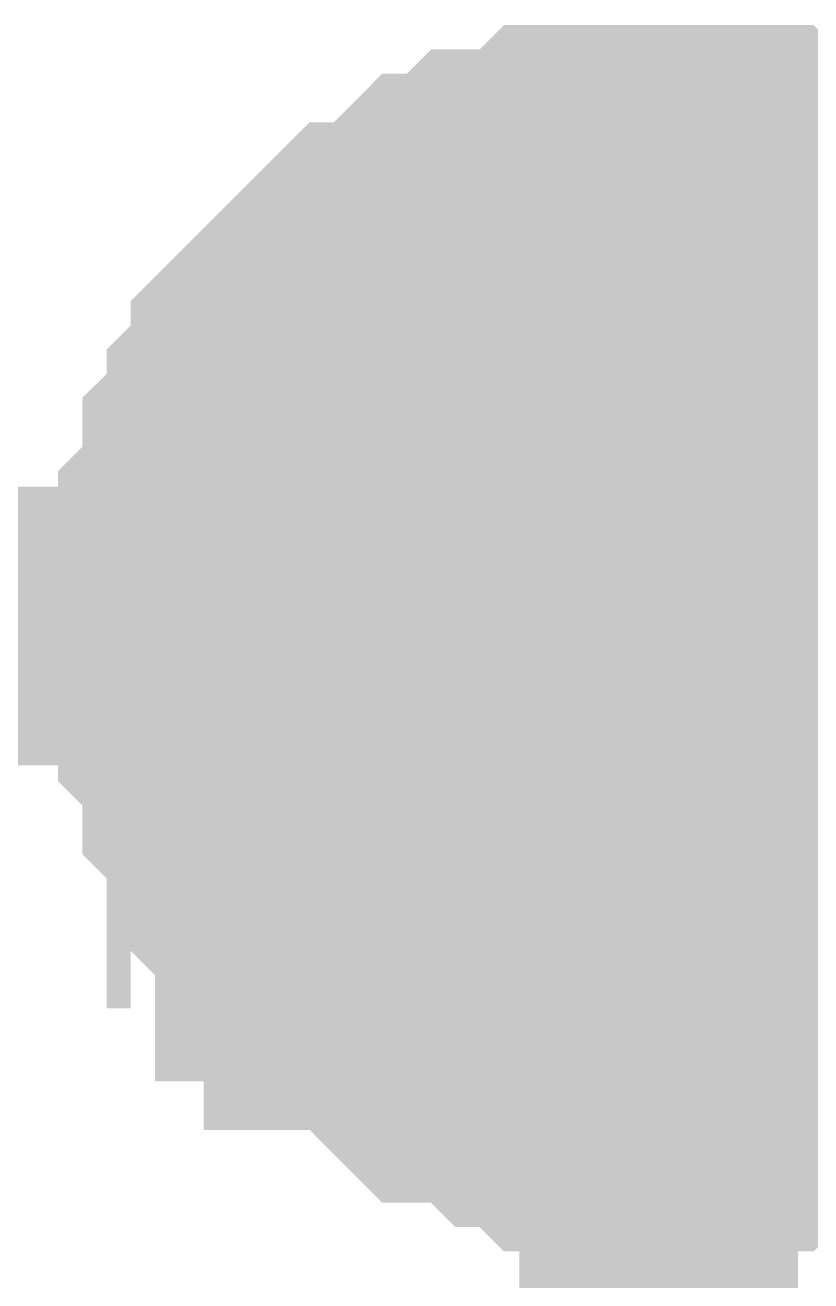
# Model space of a CAD drawing. Header units: inches. Extents: x 0 to 841, y 0 to 594.
# Drawn here: x 739.322 to 740.167, y 241.787 to 243.138 of the extents above; entities that cross this region are included whole.
import ezdxf

# ---------------------------------------------------------------- set-up
doc = ezdxf.new("R2010")
doc.units = ezdxf.units.IN
doc.layers.add('Sheet', color=255, linetype='Continuous')

msp = doc.modelspace()

# ---------------------------------------------------------------- linework, layer by layer
at = {"layer": 'Sheet'}
for points in [[(739.5072, 242.4916, 0.2997, 0.2997, 0), (739.5072, 242.5178, 0.2997, 0.2997, 0), (739.5072, 242.5439, 0.2997, 0.2997, 0), (739.5072, 242.57, 0.2997, 0.2997, 0), (739.5072, 242.5962, 0.2997, 0.2997, 0), (739.5333, 242.6223, 0.2997, 0.2997, 0), (739.5333, 242.6484, 0.2997, 0.2997, 0), (739.5333, 242.6746, 0.2997, 0.2997, 0), (739.5595, 242.7007, 0.2997, 0.2997, 0), (739.5595, 242.7007, 0.2997, 0.2997, 0), (739.5595, 242.7268, 0.2997, 0.2997, 0), (739.5856, 242.7529, 0.2997, 0.2997, 0), (739.5856, 242.7791, 0.2997, 0.2997, 0), (739.6117, 242.8052, 0.2997, 0.2997, 0), (739.6117, 242.8052, 0.2997, 0.2997, 0), (739.6379, 242.8313, 0.2997, 0.2997, 0), (739.664, 242.8575, 0.2997, 0.2997, 0), (739.664, 242.8575, 0.2997, 0.2997, 0), (739.6901, 242.8836, 0.2997, 0.2997, 0), (739.7163, 242.8836, 0.2997, 0.2997, 0), (739.7424, 242.9097, 0.2997, 0.2997, 0), (739.7424, 242.9097, 0.2997, 0.2997, 0), (739.7685, 242.9359, 0.2997, 0.2997, 0), (739.7946, 242.9359, 0.2997, 0.2997, 0), (739.8208, 242.962, 0.2997, 0.2997, 0), (739.8469, 242.962, 0.2997, 0.2997, 0), (739.873, 242.962, 0.2997, 0.2997, 0), (739.873, 242.962, 0.2997, 0.2997, 0), (739.8992, 242.9881, 0.2997, 0.2997, 0), (739.9253, 242.9881, 0.2997, 0.2997, 0), (739.9514, 242.9881, 0.2997, 0.2997, 0), (739.9776, 242.9881, 0.2997, 0.2997, 0), (740.0037, 242.9881, 0.2997, 0.2997, 0)], [(739.5072, 242.4916, 0.2997, 0.2997, 0), (739.5072, 242.5178, 0.2997, 0.2997, 0), (739.5072, 242.5439, 0.2997, 0.2997, 0), (739.5072, 242.57, 0.2997, 0.2997, 0), (739.5072, 242.5962, 0.2997, 0.2997, 0), (739.5333, 242.6223, 0.2997, 0.2997, 0), (739.5333, 242.6484, 0.2997, 0.2997, 0), (739.5333, 242.6746, 0.2997, 0.2997, 0), (739.5595, 242.7007, 0.2997, 0.2997, 0), (739.5595, 242.7007, 0.2997, 0.2997, 0), (739.5595, 242.7268, 0.2997, 0.2997, 0), (739.5856, 242.7529, 0.2997, 0.2997, 0), (739.5856, 242.7791, 0.2997, 0.2997, 0), (739.6117, 242.8052, 0.2997, 0.2997, 0), (739.6117, 242.8052, 0.2997, 0.2997, 0), (739.6379, 242.8313, 0.2997, 0.2997, 0), (739.664, 242.8575, 0.2997, 0.2997, 0), (739.664, 242.8575, 0.2997, 0.2997, 0), (739.6901, 242.8836, 0.2997, 0.2997, 0), (739.7163, 242.8836, 0.2997, 0.2997, 0), (739.7424, 242.9097, 0.2997, 0.2997, 0), (739.7424, 242.9097, 0.2997, 0.2997, 0), (739.7685, 242.9359, 0.2997, 0.2997, 0), (739.7946, 242.9359, 0.2997, 0.2997, 0), (739.8208, 242.962, 0.2997, 0.2997, 0), (739.8469, 242.962, 0.2997, 0.2997, 0), (739.873, 242.962, 0.2997, 0.2997, 0), (739.873, 242.962, 0.2997, 0.2997, 0), (739.8992, 242.9881, 0.2997, 0.2997, 0), (739.9253, 242.9881, 0.2997, 0.2997, 0), (739.9514, 242.9881, 0.2997, 0.2997, 0), (739.9776, 242.9881, 0.2997, 0.2997, 0), (740.0037, 242.9881, 0.2997, 0.2997, 0)], [(739.5072, 242.4916, 0.2997, 0.2997, 0), (739.5072, 242.5178, 0.2997, 0.2997, 0), (739.5072, 242.5439, 0.2997, 0.2997, 0), (739.5072, 242.57, 0.2997, 0.2997, 0), (739.5072, 242.5962, 0.2997, 0.2997, 0), (739.5333, 242.6223, 0.2997, 0.2997, 0), (739.5333, 242.6484, 0.2997, 0.2997, 0), (739.5333, 242.6746, 0.2997, 0.2997, 0), (739.5595, 242.7007, 0.2997, 0.2997, 0), (739.5595, 242.7007, 0.2997, 0.2997, 0), (739.5595, 242.7268, 0.2997, 0.2997, 0), (739.5856, 242.7529, 0.2997, 0.2997, 0), (739.5856, 242.7791, 0.2997, 0.2997, 0), (739.6117, 242.8052, 0.2997, 0.2997, 0), (739.6117, 242.8052, 0.2997, 0.2997, 0), (739.6379, 242.8313, 0.2997, 0.2997, 0), (739.664, 242.8575, 0.2997, 0.2997, 0), (739.664, 242.8575, 0.2997, 0.2997, 0), (739.6901, 242.8836, 0.2997, 0.2997, 0), (739.7163, 242.8836, 0.2997, 0.2997, 0), (739.7424, 242.9097, 0.2997, 0.2997, 0), (739.7424, 242.9097, 0.2997, 0.2997, 0), (739.7685, 242.9359, 0.2997, 0.2997, 0), (739.7946, 242.9359, 0.2997, 0.2997, 0), (739.8208, 242.962, 0.2997, 0.2997, 0), (739.8469, 242.962, 0.2997, 0.2997, 0), (739.873, 242.962, 0.2997, 0.2997, 0), (739.873, 242.962, 0.2997, 0.2997, 0), (739.8992, 242.9881, 0.2997, 0.2997, 0), (739.9253, 242.9881, 0.2997, 0.2997, 0), (739.9514, 242.9881, 0.2997, 0.2997, 0), (739.9776, 242.9881, 0.2997, 0.2997, 0), (740.0037, 242.9881, 0.2997, 0.2997, 0)], [(739.5072, 242.4916, 0.2997, 0.2997, 0), (739.5072, 242.5178, 0.2997, 0.2997, 0), (739.5072, 242.5439, 0.2997, 0.2997, 0), (739.5072, 242.57, 0.2997, 0.2997, 0), (739.5072, 242.5962, 0.2997, 0.2997, 0), (739.5333, 242.6223, 0.2997, 0.2997, 0), (739.5333, 242.6484, 0.2997, 0.2997, 0), (739.5333, 242.6746, 0.2997, 0.2997, 0), (739.5595, 242.7007, 0.2997, 0.2997, 0), (739.5595, 242.7007, 0.2997, 0.2997, 0), (739.5595, 242.7268, 0.2997, 0.2997, 0), (739.5856, 242.7529, 0.2997, 0.2997, 0), (739.5856, 242.7791, 0.2997, 0.2997, 0), (739.6117, 242.8052, 0.2997, 0.2997, 0), (739.6117, 242.8052, 0.2997, 0.2997, 0), (739.6379, 242.8313, 0.2997, 0.2997, 0), (739.664, 242.8575, 0.2997, 0.2997, 0), (739.664, 242.8575, 0.2997, 0.2997, 0), (739.6901, 242.8836, 0.2997, 0.2997, 0), (739.7163, 242.8836, 0.2997, 0.2997, 0), (739.7424, 242.9097, 0.2997, 0.2997, 0), (739.7424, 242.9097, 0.2997, 0.2997, 0), (739.7685, 242.9359, 0.2997, 0.2997, 0), (739.7946, 242.9359, 0.2997, 0.2997, 0), (739.8208, 242.962, 0.2997, 0.2997, 0), (739.8469, 242.962, 0.2997, 0.2997, 0), (739.873, 242.962, 0.2997, 0.2997, 0), (739.873, 242.962, 0.2997, 0.2997, 0), (739.8992, 242.9881, 0.2997, 0.2997, 0), (739.9253, 242.9881, 0.2997, 0.2997, 0), (739.9514, 242.9881, 0.2997, 0.2997, 0), (739.9776, 242.9881, 0.2997, 0.2997, 0), (740.0037, 242.9881, 0.2997, 0.2997, 0)], [(739.5072, 242.4916, 0.2997, 0.2997, 0), (739.5072, 242.5178, 0.2997, 0.2997, 0), (739.5072, 242.5439, 0.2997, 0.2997, 0), (739.5072, 242.57, 0.2997, 0.2997, 0), (739.5072, 242.5962, 0.2997, 0.2997, 0), (739.5333, 242.6223, 0.2997, 0.2997, 0), (739.5333, 242.6484, 0.2997, 0.2997, 0), (739.5333, 242.6746, 0.2997, 0.2997, 0), (739.5595, 242.7007, 0.2997, 0.2997, 0), (739.5595, 242.7007, 0.2997, 0.2997, 0), (739.5595, 242.7268, 0.2997, 0.2997, 0), (739.5856, 242.7529, 0.2997, 0.2997, 0), (739.5856, 242.7791, 0.2997, 0.2997, 0), (739.6117, 242.8052, 0.2997, 0.2997, 0), (739.6117, 242.8052, 0.2997, 0.2997, 0), (739.6379, 242.8313, 0.2997, 0.2997, 0), (739.664, 242.8575, 0.2997, 0.2997, 0), (739.664, 242.8575, 0.2997, 0.2997, 0), (739.6901, 242.8836, 0.2997, 0.2997, 0), (739.7163, 242.8836, 0.2997, 0.2997, 0), (739.7424, 242.9097, 0.2997, 0.2997, 0), (739.7424, 242.9097, 0.2997, 0.2997, 0), (739.7685, 242.9359, 0.2997, 0.2997, 0), (739.7946, 242.9359, 0.2997, 0.2997, 0), (739.8208, 242.962, 0.2997, 0.2997, 0), (739.8469, 242.962, 0.2997, 0.2997, 0), (739.873, 242.962, 0.2997, 0.2997, 0), (739.873, 242.962, 0.2997, 0.2997, 0), (739.8992, 242.9881, 0.2997, 0.2997, 0), (739.9253, 242.9881, 0.2997, 0.2997, 0), (739.9514, 242.9881, 0.2997, 0.2997, 0), (739.9776, 242.9881, 0.2997, 0.2997, 0), (740.0037, 242.9881, 0.2997, 0.2997, 0)], [(739.5072, 242.4916, 0.2997, 0.2997, 0), (739.5072, 242.5178, 0.2997, 0.2997, 0), (739.5072, 242.5439, 0.2997, 0.2997, 0), (739.5072, 242.57, 0.2997, 0.2997, 0), (739.5072, 242.5962, 0.2997, 0.2997, 0), (739.5333, 242.6223, 0.2997, 0.2997, 0), (739.5333, 242.6484, 0.2997, 0.2997, 0), (739.5333, 242.6746, 0.2997, 0.2997, 0), (739.5595, 242.7007, 0.2997, 0.2997, 0), (739.5595, 242.7007, 0.2997, 0.2997, 0), (739.5595, 242.7268, 0.2997, 0.2997, 0), (739.5856, 242.7529, 0.2997, 0.2997, 0), (739.5856, 242.7791, 0.2997, 0.2997, 0), (739.6117, 242.8052, 0.2997, 0.2997, 0), (739.6117, 242.8052, 0.2997, 0.2997, 0), (739.6379, 242.8313, 0.2997, 0.2997, 0), (739.664, 242.8575, 0.2997, 0.2997, 0), (739.664, 242.8575, 0.2997, 0.2997, 0), (739.6901, 242.8836, 0.2997, 0.2997, 0), (739.7163, 242.8836, 0.2997, 0.2997, 0), (739.7424, 242.9097, 0.2997, 0.2997, 0), (739.7424, 242.9097, 0.2997, 0.2997, 0), (739.7685, 242.9359, 0.2997, 0.2997, 0), (739.7946, 242.9359, 0.2997, 0.2997, 0), (739.8208, 242.962, 0.2997, 0.2997, 0), (739.8469, 242.962, 0.2997, 0.2997, 0), (739.873, 242.962, 0.2997, 0.2997, 0), (739.873, 242.962, 0.2997, 0.2997, 0), (739.8992, 242.9881, 0.2997, 0.2997, 0), (739.9253, 242.9881, 0.2997, 0.2997, 0), (739.9514, 242.9881, 0.2997, 0.2997, 0), (739.9776, 242.9881, 0.2997, 0.2997, 0), (740.0037, 242.9881, 0.2997, 0.2997, 0)], [(740.0037, 242.9881, 0.2997, 0.2997, 0), (740.0037, 242.9881, 0.2997, 0.2997, 0)], [(740.0037, 242.9881, 0.2997, 0.2997, 0), (740.0298, 242.9881, 0.2997, 0.2997, 0), (740.056, 242.9881, 0.2997, 0.2997, 0), (740.0821, 242.9881, 0.2997, 0.2997, 0), (740.1082, 242.9881, 0.2997, 0.2997, 0), (740.1344, 242.962, 0.2997, 0.2997, 0), (740.1605, 242.962, 0.2997, 0.2997, 0), (740.1866, 242.962, 0.2997, 0.2997, 0), (740.2127, 242.962, 0.2997, 0.2997, 0), (740.2389, 242.9359, 0.2997, 0.2997, 0), (740.265, 242.9359, 0.2997, 0.2997, 0), (740.265, 242.9097, 0.2997, 0.2997, 0), (740.2911, 242.9097, 0.2997, 0.2997, 0), (740.3173, 242.8836, 0.2997, 0.2997, 0)], [(740.0037, 242.9881, 0.2997, 0.2997, 0), (740.0037, 242.9881, 0.2997, 0.2997, 0)], [(740.0037, 242.9881, 0.2997, 0.2997, 0), (740.0298, 242.9881, 0.2997, 0.2997, 0), (740.056, 242.9881, 0.2997, 0.2997, 0), (740.0821, 242.9881, 0.2997, 0.2997, 0), (740.1082, 242.9881, 0.2997, 0.2997, 0), (740.1344, 242.962, 0.2997, 0.2997, 0), (740.1605, 242.962, 0.2997, 0.2997, 0), (740.1866, 242.962, 0.2997, 0.2997, 0), (740.2127, 242.962, 0.2997, 0.2997, 0), (740.2389, 242.9359, 0.2997, 0.2997, 0), (740.265, 242.9359, 0.2997, 0.2997, 0), (740.265, 242.9097, 0.2997, 0.2997, 0), (740.2911, 242.9097, 0.2997, 0.2997, 0), (740.3173, 242.8836, 0.2997, 0.2997, 0)], [(740.0037, 242.9881, 0.2997, 0.2997, 0), (740.0037, 242.9881, 0.2997, 0.2997, 0)], [(740.0037, 242.9881, 0.2997, 0.2997, 0), (740.0298, 242.9881, 0.2997, 0.2997, 0), (740.056, 242.9881, 0.2997, 0.2997, 0), (740.0821, 242.9881, 0.2997, 0.2997, 0), (740.1082, 242.9881, 0.2997, 0.2997, 0), (740.1344, 242.962, 0.2997, 0.2997, 0), (740.1605, 242.962, 0.2997, 0.2997, 0), (740.1866, 242.962, 0.2997, 0.2997, 0), (740.2127, 242.962, 0.2997, 0.2997, 0), (740.2389, 242.9359, 0.2997, 0.2997, 0), (740.265, 242.9359, 0.2997, 0.2997, 0), (740.265, 242.9097, 0.2997, 0.2997, 0), (740.2911, 242.9097, 0.2997, 0.2997, 0), (740.3173, 242.8836, 0.2997, 0.2997, 0)], [(740.0037, 242.9881, 0.2997, 0.2997, 0), (740.0037, 242.9881, 0.2997, 0.2997, 0)], [(740.0037, 242.9881, 0.2997, 0.2997, 0), (740.0298, 242.9881, 0.2997, 0.2997, 0), (740.056, 242.9881, 0.2997, 0.2997, 0), (740.0821, 242.9881, 0.2997, 0.2997, 0), (740.1082, 242.9881, 0.2997, 0.2997, 0), (740.1344, 242.962, 0.2997, 0.2997, 0), (740.1605, 242.962, 0.2997, 0.2997, 0), (740.1866, 242.962, 0.2997, 0.2997, 0), (740.2127, 242.962, 0.2997, 0.2997, 0), (740.2389, 242.9359, 0.2997, 0.2997, 0), (740.265, 242.9359, 0.2997, 0.2997, 0), (740.265, 242.9097, 0.2997, 0.2997, 0), (740.2911, 242.9097, 0.2997, 0.2997, 0), (740.3173, 242.8836, 0.2997, 0.2997, 0)], [(740.0037, 242.9881, 0.2997, 0.2997, 0), (740.0037, 242.9881, 0.2997, 0.2997, 0)], [(740.0037, 242.9881, 0.2997, 0.2997, 0), (740.0298, 242.9881, 0.2997, 0.2997, 0), (740.056, 242.9881, 0.2997, 0.2997, 0), (740.0821, 242.9881, 0.2997, 0.2997, 0), (740.1082, 242.9881, 0.2997, 0.2997, 0), (740.1344, 242.962, 0.2997, 0.2997, 0), (740.1605, 242.962, 0.2997, 0.2997, 0), (740.1866, 242.962, 0.2997, 0.2997, 0), (740.2127, 242.962, 0.2997, 0.2997, 0), (740.2389, 242.9359, 0.2997, 0.2997, 0), (740.265, 242.9359, 0.2997, 0.2997, 0), (740.265, 242.9097, 0.2997, 0.2997, 0), (740.2911, 242.9097, 0.2997, 0.2997, 0), (740.3173, 242.8836, 0.2997, 0.2997, 0)], [(740.0037, 242.9881, 0.2997, 0.2997, 0), (740.0037, 242.9881, 0.2997, 0.2997, 0)], [(740.0037, 242.9881, 0.2997, 0.2997, 0), (740.0298, 242.9881, 0.2997, 0.2997, 0), (740.056, 242.9881, 0.2997, 0.2997, 0), (740.0821, 242.9881, 0.2997, 0.2997, 0), (740.1082, 242.9881, 0.2997, 0.2997, 0), (740.1344, 242.962, 0.2997, 0.2997, 0), (740.1605, 242.962, 0.2997, 0.2997, 0), (740.1866, 242.962, 0.2997, 0.2997, 0), (740.2127, 242.962, 0.2997, 0.2997, 0), (740.2389, 242.9359, 0.2997, 0.2997, 0), (740.265, 242.9359, 0.2997, 0.2997, 0), (740.265, 242.9097, 0.2997, 0.2997, 0), (740.2911, 242.9097, 0.2997, 0.2997, 0), (740.3173, 242.8836, 0.2997, 0.2997, 0)], [(739.5072, 242.4916, 0.0991, 0.0991, 0), (739.5072, 242.5178, 0.0991, 0.0991, 0), (739.5072, 242.5439, 0.0991, 0.0991, 0), (739.5072, 242.57, 0.0991, 0.0991, 0), (739.5072, 242.5962, 0.0991, 0.0991, 0), (739.5333, 242.6223, 0.0991, 0.0991, 0), (739.5333, 242.6484, 0.0991, 0.0991, 0), (739.5333, 242.6746, 0.0991, 0.0991, 0), (739.5595, 242.7007, 0.0991, 0.0991, 0), (739.5595, 242.7007, 0.0991, 0.0991, 0), (739.5595, 242.7268, 0.0991, 0.0991, 0), (739.5856, 242.7529, 0.0991, 0.0991, 0), (739.5856, 242.7791, 0.0991, 0.0991, 0), (739.6117, 242.8052, 0.0991, 0.0991, 0), (739.6117, 242.8052, 0.0991, 0.0991, 0), (739.6379, 242.8313, 0.0991, 0.0991, 0), (739.664, 242.8575, 0.0991, 0.0991, 0), (739.664, 242.8575, 0.0991, 0.0991, 0), (739.6901, 242.8836, 0.0991, 0.0991, 0), (739.7163, 242.8836, 0.0991, 0.0991, 0), (739.7424, 242.9097, 0.0991, 0.0991, 0), (739.7424, 242.9097, 0.0991, 0.0991, 0), (739.7685, 242.9359, 0.0991, 0.0991, 0), (739.7946, 242.9359, 0.0991, 0.0991, 0), (739.8208, 242.962, 0.0991, 0.0991, 0), (739.8469, 242.962, 0.0991, 0.0991, 0), (739.873, 242.962, 0.0991, 0.0991, 0), (739.873, 242.962, 0.0991, 0.0991, 0), (739.8992, 242.9881, 0.0991, 0.0991, 0), (739.9253, 242.9881, 0.0991, 0.0991, 0), (739.9514, 242.9881, 0.0991, 0.0991, 0), (739.9776, 242.9881, 0.0991, 0.0991, 0), (740.0037, 242.9881, 0.0991, 0.0991, 0)], [(739.5072, 242.4916, 0.0991, 0.0991, 0), (739.5072, 242.5178, 0.0991, 0.0991, 0), (739.5072, 242.5439, 0.0991, 0.0991, 0), (739.5072, 242.57, 0.0991, 0.0991, 0), (739.5072, 242.5962, 0.0991, 0.0991, 0), (739.5333, 242.6223, 0.0991, 0.0991, 0), (739.5333, 242.6484, 0.0991, 0.0991, 0), (739.5333, 242.6746, 0.0991, 0.0991, 0), (739.5595, 242.7007, 0.0991, 0.0991, 0), (739.5595, 242.7007, 0.0991, 0.0991, 0), (739.5595, 242.7268, 0.0991, 0.0991, 0), (739.5856, 242.7529, 0.0991, 0.0991, 0), (739.5856, 242.7791, 0.0991, 0.0991, 0), (739.6117, 242.8052, 0.0991, 0.0991, 0), (739.6117, 242.8052, 0.0991, 0.0991, 0), (739.6379, 242.8313, 0.0991, 0.0991, 0), (739.664, 242.8575, 0.0991, 0.0991, 0), (739.664, 242.8575, 0.0991, 0.0991, 0), (739.6901, 242.8836, 0.0991, 0.0991, 0), (739.7163, 242.8836, 0.0991, 0.0991, 0), (739.7424, 242.9097, 0.0991, 0.0991, 0), (739.7424, 242.9097, 0.0991, 0.0991, 0), (739.7685, 242.9359, 0.0991, 0.0991, 0), (739.7946, 242.9359, 0.0991, 0.0991, 0), (739.8208, 242.962, 0.0991, 0.0991, 0), (739.8469, 242.962, 0.0991, 0.0991, 0), (739.873, 242.962, 0.0991, 0.0991, 0), (739.873, 242.962, 0.0991, 0.0991, 0), (739.8992, 242.9881, 0.0991, 0.0991, 0), (739.9253, 242.9881, 0.0991, 0.0991, 0), (739.9514, 242.9881, 0.0991, 0.0991, 0), (739.9776, 242.9881, 0.0991, 0.0991, 0), (740.0037, 242.9881, 0.0991, 0.0991, 0)], [(739.5072, 242.4916, 0.0991, 0.0991, 0), (739.5072, 242.5178, 0.0991, 0.0991, 0), (739.5072, 242.5439, 0.0991, 0.0991, 0), (739.5072, 242.57, 0.0991, 0.0991, 0), (739.5072, 242.5962, 0.0991, 0.0991, 0), (739.5333, 242.6223, 0.0991, 0.0991, 0), (739.5333, 242.6484, 0.0991, 0.0991, 0), (739.5333, 242.6746, 0.0991, 0.0991, 0), (739.5595, 242.7007, 0.0991, 0.0991, 0), (739.5595, 242.7007, 0.0991, 0.0991, 0), (739.5595, 242.7268, 0.0991, 0.0991, 0), (739.5856, 242.7529, 0.0991, 0.0991, 0), (739.5856, 242.7791, 0.0991, 0.0991, 0), (739.6117, 242.8052, 0.0991, 0.0991, 0), (739.6117, 242.8052, 0.0991, 0.0991, 0), (739.6379, 242.8313, 0.0991, 0.0991, 0), (739.664, 242.8575, 0.0991, 0.0991, 0), (739.664, 242.8575, 0.0991, 0.0991, 0), (739.6901, 242.8836, 0.0991, 0.0991, 0), (739.7163, 242.8836, 0.0991, 0.0991, 0), (739.7424, 242.9097, 0.0991, 0.0991, 0), (739.7424, 242.9097, 0.0991, 0.0991, 0), (739.7685, 242.9359, 0.0991, 0.0991, 0), (739.7946, 242.9359, 0.0991, 0.0991, 0), (739.8208, 242.962, 0.0991, 0.0991, 0), (739.8469, 242.962, 0.0991, 0.0991, 0), (739.873, 242.962, 0.0991, 0.0991, 0), (739.873, 242.962, 0.0991, 0.0991, 0), (739.8992, 242.9881, 0.0991, 0.0991, 0), (739.9253, 242.9881, 0.0991, 0.0991, 0), (739.9514, 242.9881, 0.0991, 0.0991, 0), (739.9776, 242.9881, 0.0991, 0.0991, 0), (740.0037, 242.9881, 0.0991, 0.0991, 0)], [(739.5072, 242.4916, 0.0991, 0.0991, 0), (739.5072, 242.5178, 0.0991, 0.0991, 0), (739.5072, 242.5439, 0.0991, 0.0991, 0), (739.5072, 242.57, 0.0991, 0.0991, 0), (739.5072, 242.5962, 0.0991, 0.0991, 0), (739.5333, 242.6223, 0.0991, 0.0991, 0), (739.5333, 242.6484, 0.0991, 0.0991, 0), (739.5333, 242.6746, 0.0991, 0.0991, 0), (739.5595, 242.7007, 0.0991, 0.0991, 0), (739.5595, 242.7007, 0.0991, 0.0991, 0), (739.5595, 242.7268, 0.0991, 0.0991, 0), (739.5856, 242.7529, 0.0991, 0.0991, 0), (739.5856, 242.7791, 0.0991, 0.0991, 0), (739.6117, 242.8052, 0.0991, 0.0991, 0), (739.6117, 242.8052, 0.0991, 0.0991, 0), (739.6379, 242.8313, 0.0991, 0.0991, 0), (739.664, 242.8575, 0.0991, 0.0991, 0), (739.664, 242.8575, 0.0991, 0.0991, 0), (739.6901, 242.8836, 0.0991, 0.0991, 0), (739.7163, 242.8836, 0.0991, 0.0991, 0), (739.7424, 242.9097, 0.0991, 0.0991, 0), (739.7424, 242.9097, 0.0991, 0.0991, 0), (739.7685, 242.9359, 0.0991, 0.0991, 0), (739.7946, 242.9359, 0.0991, 0.0991, 0), (739.8208, 242.962, 0.0991, 0.0991, 0), (739.8469, 242.962, 0.0991, 0.0991, 0), (739.873, 242.962, 0.0991, 0.0991, 0), (739.873, 242.962, 0.0991, 0.0991, 0), (739.8992, 242.9881, 0.0991, 0.0991, 0), (739.9253, 242.9881, 0.0991, 0.0991, 0), (739.9514, 242.9881, 0.0991, 0.0991, 0), (739.9776, 242.9881, 0.0991, 0.0991, 0), (740.0037, 242.9881, 0.0991, 0.0991, 0)], [(739.5072, 242.4916, 0.0991, 0.0991, 0), (739.5072, 242.5178, 0.0991, 0.0991, 0), (739.5072, 242.5439, 0.0991, 0.0991, 0), (739.5072, 242.57, 0.0991, 0.0991, 0), (739.5072, 242.5962, 0.0991, 0.0991, 0), (739.5333, 242.6223, 0.0991, 0.0991, 0), (739.5333, 242.6484, 0.0991, 0.0991, 0), (739.5333, 242.6746, 0.0991, 0.0991, 0), (739.5595, 242.7007, 0.0991, 0.0991, 0), (739.5595, 242.7007, 0.0991, 0.0991, 0), (739.5595, 242.7268, 0.0991, 0.0991, 0), (739.5856, 242.7529, 0.0991, 0.0991, 0), (739.5856, 242.7791, 0.0991, 0.0991, 0), (739.6117, 242.8052, 0.0991, 0.0991, 0), (739.6117, 242.8052, 0.0991, 0.0991, 0), (739.6379, 242.8313, 0.0991, 0.0991, 0), (739.664, 242.8575, 0.0991, 0.0991, 0), (739.664, 242.8575, 0.0991, 0.0991, 0), (739.6901, 242.8836, 0.0991, 0.0991, 0), (739.7163, 242.8836, 0.0991, 0.0991, 0), (739.7424, 242.9097, 0.0991, 0.0991, 0), (739.7424, 242.9097, 0.0991, 0.0991, 0), (739.7685, 242.9359, 0.0991, 0.0991, 0), (739.7946, 242.9359, 0.0991, 0.0991, 0), (739.8208, 242.962, 0.0991, 0.0991, 0), (739.8469, 242.962, 0.0991, 0.0991, 0), (739.873, 242.962, 0.0991, 0.0991, 0), (739.873, 242.962, 0.0991, 0.0991, 0), (739.8992, 242.9881, 0.0991, 0.0991, 0), (739.9253, 242.9881, 0.0991, 0.0991, 0), (739.9514, 242.9881, 0.0991, 0.0991, 0), (739.9776, 242.9881, 0.0991, 0.0991, 0), (740.0037, 242.9881, 0.0991, 0.0991, 0)], [(739.5072, 242.4916, 0.0991, 0.0991, 0), (739.5072, 242.5178, 0.0991, 0.0991, 0), (739.5072, 242.5439, 0.0991, 0.0991, 0), (739.5072, 242.57, 0.0991, 0.0991, 0), (739.5072, 242.5962, 0.0991, 0.0991, 0), (739.5333, 242.6223, 0.0991, 0.0991, 0), (739.5333, 242.6484, 0.0991, 0.0991, 0), (739.5333, 242.6746, 0.0991, 0.0991, 0), (739.5595, 242.7007, 0.0991, 0.0991, 0), (739.5595, 242.7007, 0.0991, 0.0991, 0), (739.5595, 242.7268, 0.0991, 0.0991, 0), (739.5856, 242.7529, 0.0991, 0.0991, 0), (739.5856, 242.7791, 0.0991, 0.0991, 0), (739.6117, 242.8052, 0.0991, 0.0991, 0), (739.6117, 242.8052, 0.0991, 0.0991, 0), (739.6379, 242.8313, 0.0991, 0.0991, 0), (739.664, 242.8575, 0.0991, 0.0991, 0), (739.664, 242.8575, 0.0991, 0.0991, 0), (739.6901, 242.8836, 0.0991, 0.0991, 0), (739.7163, 242.8836, 0.0991, 0.0991, 0), (739.7424, 242.9097, 0.0991, 0.0991, 0), (739.7424, 242.9097, 0.0991, 0.0991, 0), (739.7685, 242.9359, 0.0991, 0.0991, 0), (739.7946, 242.9359, 0.0991, 0.0991, 0), (739.8208, 242.962, 0.0991, 0.0991, 0), (739.8469, 242.962, 0.0991, 0.0991, 0), (739.873, 242.962, 0.0991, 0.0991, 0), (739.873, 242.962, 0.0991, 0.0991, 0), (739.8992, 242.9881, 0.0991, 0.0991, 0), (739.9253, 242.9881, 0.0991, 0.0991, 0), (739.9514, 242.9881, 0.0991, 0.0991, 0), (739.9776, 242.9881, 0.0991, 0.0991, 0), (740.0037, 242.9881, 0.0991, 0.0991, 0)], [(740.0037, 242.9881, 0.0991, 0.0991, 0), (740.0037, 242.9881, 0.0991, 0.0991, 0)], [(740.0037, 242.9881, 0.0991, 0.0991, 0), (740.0298, 242.9881, 0.0991, 0.0991, 0), (740.056, 242.9881, 0.0991, 0.0991, 0), (740.0821, 242.9881, 0.0991, 0.0991, 0), (740.1082, 242.9881, 0.0991, 0.0991, 0), (740.1344, 242.962, 0.0991, 0.0991, 0), (740.1605, 242.962, 0.0991, 0.0991, 0), (740.1866, 242.962, 0.0991, 0.0991, 0), (740.2127, 242.962, 0.0991, 0.0991, 0), (740.2389, 242.9359, 0.0991, 0.0991, 0)], [(740.0037, 242.9881, 0.0991, 0.0991, 0), (740.0037, 242.9881, 0.0991, 0.0991, 0)], [(740.0037, 242.9881, 0.0991, 0.0991, 0), (740.0298, 242.9881, 0.0991, 0.0991, 0), (740.056, 242.9881, 0.0991, 0.0991, 0), (740.0821, 242.9881, 0.0991, 0.0991, 0), (740.1082, 242.9881, 0.0991, 0.0991, 0), (740.1344, 242.962, 0.0991, 0.0991, 0), (740.1605, 242.962, 0.0991, 0.0991, 0), (740.1866, 242.962, 0.0991, 0.0991, 0), (740.2127, 242.962, 0.0991, 0.0991, 0), (740.2389, 242.9359, 0.0991, 0.0991, 0)], [(740.0037, 242.9881, 0.0991, 0.0991, 0), (740.0037, 242.9881, 0.0991, 0.0991, 0)], [(740.0037, 242.9881, 0.0991, 0.0991, 0), (740.0298, 242.9881, 0.0991, 0.0991, 0), (740.056, 242.9881, 0.0991, 0.0991, 0), (740.0821, 242.9881, 0.0991, 0.0991, 0), (740.1082, 242.9881, 0.0991, 0.0991, 0), (740.1344, 242.962, 0.0991, 0.0991, 0), (740.1605, 242.962, 0.0991, 0.0991, 0), (740.1866, 242.962, 0.0991, 0.0991, 0), (740.2127, 242.962, 0.0991, 0.0991, 0), (740.2389, 242.9359, 0.0991, 0.0991, 0)], [(740.0037, 242.9881, 0.0991, 0.0991, 0), (740.0037, 242.9881, 0.0991, 0.0991, 0)], [(740.0037, 242.9881, 0.0991, 0.0991, 0), (740.0298, 242.9881, 0.0991, 0.0991, 0), (740.056, 242.9881, 0.0991, 0.0991, 0), (740.0821, 242.9881, 0.0991, 0.0991, 0), (740.1082, 242.9881, 0.0991, 0.0991, 0), (740.1344, 242.962, 0.0991, 0.0991, 0), (740.1605, 242.962, 0.0991, 0.0991, 0), (740.1866, 242.962, 0.0991, 0.0991, 0), (740.2127, 242.962, 0.0991, 0.0991, 0), (740.2389, 242.9359, 0.0991, 0.0991, 0)], [(740.0037, 242.9881, 0.0991, 0.0991, 0), (740.0037, 242.9881, 0.0991, 0.0991, 0)], [(740.0037, 242.9881, 0.0991, 0.0991, 0), (740.0298, 242.9881, 0.0991, 0.0991, 0), (740.056, 242.9881, 0.0991, 0.0991, 0), (740.0821, 242.9881, 0.0991, 0.0991, 0), (740.1082, 242.9881, 0.0991, 0.0991, 0), (740.1344, 242.962, 0.0991, 0.0991, 0), (740.1605, 242.962, 0.0991, 0.0991, 0), (740.1866, 242.962, 0.0991, 0.0991, 0), (740.2127, 242.962, 0.0991, 0.0991, 0), (740.2389, 242.9359, 0.0991, 0.0991, 0)], [(740.0037, 242.9881, 0.0991, 0.0991, 0), (740.0037, 242.9881, 0.0991, 0.0991, 0)], [(740.0037, 242.9881, 0.0991, 0.0991, 0), (740.0298, 242.9881, 0.0991, 0.0991, 0), (740.056, 242.9881, 0.0991, 0.0991, 0), (740.0821, 242.9881, 0.0991, 0.0991, 0), (740.1082, 242.9881, 0.0991, 0.0991, 0), (740.1344, 242.962, 0.0991, 0.0991, 0), (740.1605, 242.962, 0.0991, 0.0991, 0), (740.1866, 242.962, 0.0991, 0.0991, 0), (740.2127, 242.962, 0.0991, 0.0991, 0), (740.2389, 242.9359, 0.0991, 0.0991, 0)], [(735.0127, 232.4836, 0.2997, 0.2997, 0), (740.0037, 232.4836, 0.2997, 0.2997, 0), (740.0037, 242.4916, 0.2997, 0.2997, 0)], [(740.0037, 242.4916, 0.2997, 0.2997, 0), (735.0127, 242.4916, 0.2997, 0.2997, 0)], [(740.0037, 241.969, 0.2997, 0.2997, 0), (739.9776, 241.969, 0.2997, 0.2997, 0), (739.9514, 241.969, 0.2997, 0.2997, 0), (739.9253, 241.969, 0.2997, 0.2997, 0), (739.8992, 241.969, 0.2997, 0.2997, 0), (739.873, 241.9952, 0.2997, 0.2997, 0), (739.873, 241.9952, 0.2997, 0.2997, 0), (739.8469, 241.9952, 0.2997, 0.2997, 0), (739.8208, 242.0213, 0.2997, 0.2997, 0), (739.7946, 242.0213, 0.2997, 0.2997, 0), (739.7685, 242.0213, 0.2997, 0.2997, 0), (739.7424, 242.0474, 0.2997, 0.2997, 0), (739.7424, 242.0474, 0.2997, 0.2997, 0), (739.7163, 242.0736, 0.2997, 0.2997, 0), (739.6901, 242.0997, 0.2997, 0.2997, 0), (739.664, 242.0997, 0.2997, 0.2997, 0), (739.664, 242.1258, 0.2997, 0.2997, 0), (739.6379, 242.1519, 0.2997, 0.2997, 0), (739.6117, 242.1519, 0.2997, 0.2997, 0), (739.6117, 242.1781, 0.2997, 0.2997, 0), (739.5856, 242.2042, 0.2997, 0.2997, 0), (739.5856, 242.2303, 0.2997, 0.2997, 0), (739.5595, 242.2303, 0.2997, 0.2997, 0), (739.5595, 242.2565, 0.2997, 0.2997, 0), (739.5595, 242.2826, 0.2997, 0.2997, 0), (739.5333, 242.3087, 0.2997, 0.2997, 0), (739.5333, 242.3349, 0.2997, 0.2997, 0), (739.5333, 242.361, 0.2997, 0.2997, 0), (739.5072, 242.3871, 0.2997, 0.2997, 0), (739.5072, 242.4133, 0.2997, 0.2997, 0), (739.5072, 242.4394, 0.2997, 0.2997, 0), (739.5072, 242.4655, 0.2997, 0.2997, 0), (739.5072, 242.4916, 0.2997, 0.2997, 0)], [(739.5072, 242.4916, 0.2997, 0.2997, 0), (739.5072, 242.4916, 0.2997, 0.2997, 0)], [(740.0037, 241.969, 0.2997, 0.2997, 0), (739.9776, 241.969, 0.2997, 0.2997, 0), (739.9514, 241.969, 0.2997, 0.2997, 0), (739.9253, 241.969, 0.2997, 0.2997, 0), (739.8992, 241.969, 0.2997, 0.2997, 0), (739.873, 241.9952, 0.2997, 0.2997, 0), (739.873, 241.9952, 0.2997, 0.2997, 0), (739.8469, 241.9952, 0.2997, 0.2997, 0), (739.8208, 242.0213, 0.2997, 0.2997, 0), (739.7946, 242.0213, 0.2997, 0.2997, 0), (739.7685, 242.0213, 0.2997, 0.2997, 0), (739.7424, 242.0474, 0.2997, 0.2997, 0), (739.7424, 242.0474, 0.2997, 0.2997, 0), (739.7163, 242.0736, 0.2997, 0.2997, 0), (739.6901, 242.0997, 0.2997, 0.2997, 0), (739.664, 242.0997, 0.2997, 0.2997, 0), (739.664, 242.1258, 0.2997, 0.2997, 0), (739.6379, 242.1519, 0.2997, 0.2997, 0), (739.6117, 242.1519, 0.2997, 0.2997, 0), (739.6117, 242.1781, 0.2997, 0.2997, 0), (739.5856, 242.2042, 0.2997, 0.2997, 0), (739.5856, 242.2303, 0.2997, 0.2997, 0), (739.5595, 242.2303, 0.2997, 0.2997, 0), (739.5595, 242.2565, 0.2997, 0.2997, 0), (739.5595, 242.2826, 0.2997, 0.2997, 0), (739.5333, 242.3087, 0.2997, 0.2997, 0), (739.5333, 242.3349, 0.2997, 0.2997, 0), (739.5333, 242.361, 0.2997, 0.2997, 0), (739.5072, 242.3871, 0.2997, 0.2997, 0), (739.5072, 242.4133, 0.2997, 0.2997, 0), (739.5072, 242.4394, 0.2997, 0.2997, 0), (739.5072, 242.4655, 0.2997, 0.2997, 0), (739.5072, 242.4916, 0.2997, 0.2997, 0)], [(739.5072, 242.4916, 0.2997, 0.2997, 0), (739.5072, 242.4916, 0.2997, 0.2997, 0)], [(740.0037, 241.969, 0.2997, 0.2997, 0), (739.9776, 241.969, 0.2997, 0.2997, 0), (739.9514, 241.969, 0.2997, 0.2997, 0), (739.9253, 241.969, 0.2997, 0.2997, 0), (739.8992, 241.969, 0.2997, 0.2997, 0), (739.873, 241.9952, 0.2997, 0.2997, 0), (739.873, 241.9952, 0.2997, 0.2997, 0), (739.8469, 241.9952, 0.2997, 0.2997, 0), (739.8208, 242.0213, 0.2997, 0.2997, 0), (739.7946, 242.0213, 0.2997, 0.2997, 0), (739.7685, 242.0213, 0.2997, 0.2997, 0), (739.7424, 242.0474, 0.2997, 0.2997, 0), (739.7424, 242.0474, 0.2997, 0.2997, 0), (739.7163, 242.0736, 0.2997, 0.2997, 0), (739.6901, 242.0997, 0.2997, 0.2997, 0), (739.664, 242.0997, 0.2997, 0.2997, 0), (739.664, 242.1258, 0.2997, 0.2997, 0), (739.6379, 242.1519, 0.2997, 0.2997, 0), (739.6117, 242.1519, 0.2997, 0.2997, 0), (739.6117, 242.1781, 0.2997, 0.2997, 0), (739.5856, 242.2042, 0.2997, 0.2997, 0), (739.5856, 242.2303, 0.2997, 0.2997, 0), (739.5595, 242.2303, 0.2997, 0.2997, 0), (739.5595, 242.2565, 0.2997, 0.2997, 0), (739.5595, 242.2826, 0.2997, 0.2997, 0), (739.5333, 242.3087, 0.2997, 0.2997, 0), (739.5333, 242.3349, 0.2997, 0.2997, 0), (739.5333, 242.361, 0.2997, 0.2997, 0), (739.5072, 242.3871, 0.2997, 0.2997, 0), (739.5072, 242.4133, 0.2997, 0.2997, 0), (739.5072, 242.4394, 0.2997, 0.2997, 0), (739.5072, 242.4655, 0.2997, 0.2997, 0), (739.5072, 242.4916, 0.2997, 0.2997, 0)], [(739.5072, 242.4916, 0.2997, 0.2997, 0), (739.5072, 242.4916, 0.2997, 0.2997, 0)], [(740.0037, 241.969, 0.2997, 0.2997, 0), (739.9776, 241.969, 0.2997, 0.2997, 0), (739.9514, 241.969, 0.2997, 0.2997, 0), (739.9253, 241.969, 0.2997, 0.2997, 0), (739.8992, 241.969, 0.2997, 0.2997, 0), (739.873, 241.9952, 0.2997, 0.2997, 0), (739.873, 241.9952, 0.2997, 0.2997, 0), (739.8469, 241.9952, 0.2997, 0.2997, 0), (739.8208, 242.0213, 0.2997, 0.2997, 0), (739.7946, 242.0213, 0.2997, 0.2997, 0), (739.7685, 242.0213, 0.2997, 0.2997, 0), (739.7424, 242.0474, 0.2997, 0.2997, 0), (739.7424, 242.0474, 0.2997, 0.2997, 0), (739.7163, 242.0736, 0.2997, 0.2997, 0), (739.6901, 242.0997, 0.2997, 0.2997, 0), (739.664, 242.0997, 0.2997, 0.2997, 0), (739.664, 242.1258, 0.2997, 0.2997, 0), (739.6379, 242.1519, 0.2997, 0.2997, 0), (739.6117, 242.1519, 0.2997, 0.2997, 0), (739.6117, 242.1781, 0.2997, 0.2997, 0), (739.5856, 242.2042, 0.2997, 0.2997, 0), (739.5856, 242.2303, 0.2997, 0.2997, 0), (739.5595, 242.2303, 0.2997, 0.2997, 0), (739.5595, 242.2565, 0.2997, 0.2997, 0), (739.5595, 242.2826, 0.2997, 0.2997, 0), (739.5333, 242.3087, 0.2997, 0.2997, 0), (739.5333, 242.3349, 0.2997, 0.2997, 0), (739.5333, 242.361, 0.2997, 0.2997, 0), (739.5072, 242.3871, 0.2997, 0.2997, 0), (739.5072, 242.4133, 0.2997, 0.2997, 0), (739.5072, 242.4394, 0.2997, 0.2997, 0), (739.5072, 242.4655, 0.2997, 0.2997, 0), (739.5072, 242.4916, 0.2997, 0.2997, 0)], [(739.5072, 242.4916, 0.2997, 0.2997, 0), (739.5072, 242.4916, 0.2997, 0.2997, 0)], [(740.0037, 241.969, 0.2997, 0.2997, 0), (739.9776, 241.969, 0.2997, 0.2997, 0), (739.9514, 241.969, 0.2997, 0.2997, 0), (739.9253, 241.969, 0.2997, 0.2997, 0), (739.8992, 241.969, 0.2997, 0.2997, 0), (739.873, 241.9952, 0.2997, 0.2997, 0), (739.873, 241.9952, 0.2997, 0.2997, 0), (739.8469, 241.9952, 0.2997, 0.2997, 0), (739.8208, 242.0213, 0.2997, 0.2997, 0), (739.7946, 242.0213, 0.2997, 0.2997, 0), (739.7685, 242.0213, 0.2997, 0.2997, 0), (739.7424, 242.0474, 0.2997, 0.2997, 0), (739.7424, 242.0474, 0.2997, 0.2997, 0), (739.7163, 242.0736, 0.2997, 0.2997, 0), (739.6901, 242.0997, 0.2997, 0.2997, 0), (739.664, 242.0997, 0.2997, 0.2997, 0), (739.664, 242.1258, 0.2997, 0.2997, 0), (739.6379, 242.1519, 0.2997, 0.2997, 0), (739.6117, 242.1519, 0.2997, 0.2997, 0), (739.6117, 242.1781, 0.2997, 0.2997, 0), (739.5856, 242.2042, 0.2997, 0.2997, 0), (739.5856, 242.2303, 0.2997, 0.2997, 0), (739.5595, 242.2303, 0.2997, 0.2997, 0), (739.5595, 242.2565, 0.2997, 0.2997, 0), (739.5595, 242.2826, 0.2997, 0.2997, 0), (739.5333, 242.3087, 0.2997, 0.2997, 0), (739.5333, 242.3349, 0.2997, 0.2997, 0), (739.5333, 242.361, 0.2997, 0.2997, 0), (739.5072, 242.3871, 0.2997, 0.2997, 0), (739.5072, 242.4133, 0.2997, 0.2997, 0), (739.5072, 242.4394, 0.2997, 0.2997, 0), (739.5072, 242.4655, 0.2997, 0.2997, 0), (739.5072, 242.4916, 0.2997, 0.2997, 0)], [(739.5072, 242.4916, 0.2997, 0.2997, 0), (739.5072, 242.4916, 0.2997, 0.2997, 0)], [(740.0037, 241.969, 0.2997, 0.2997, 0), (739.9776, 241.969, 0.2997, 0.2997, 0), (739.9514, 241.969, 0.2997, 0.2997, 0), (739.9253, 241.969, 0.2997, 0.2997, 0), (739.8992, 241.969, 0.2997, 0.2997, 0), (739.873, 241.9952, 0.2997, 0.2997, 0), (739.873, 241.9952, 0.2997, 0.2997, 0), (739.8469, 241.9952, 0.2997, 0.2997, 0), (739.8208, 242.0213, 0.2997, 0.2997, 0), (739.7946, 242.0213, 0.2997, 0.2997, 0), (739.7685, 242.0213, 0.2997, 0.2997, 0), (739.7424, 242.0474, 0.2997, 0.2997, 0), (739.7424, 242.0474, 0.2997, 0.2997, 0), (739.7163, 242.0736, 0.2997, 0.2997, 0), (739.6901, 242.0997, 0.2997, 0.2997, 0), (739.664, 242.0997, 0.2997, 0.2997, 0), (739.664, 242.1258, 0.2997, 0.2997, 0), (739.6379, 242.1519, 0.2997, 0.2997, 0), (739.6117, 242.1519, 0.2997, 0.2997, 0), (739.6117, 242.1781, 0.2997, 0.2997, 0), (739.5856, 242.2042, 0.2997, 0.2997, 0), (739.5856, 242.2303, 0.2997, 0.2997, 0), (739.5595, 242.2303, 0.2997, 0.2997, 0), (739.5595, 242.2565, 0.2997, 0.2997, 0), (739.5595, 242.2826, 0.2997, 0.2997, 0), (739.5333, 242.3087, 0.2997, 0.2997, 0), (739.5333, 242.3349, 0.2997, 0.2997, 0), (739.5333, 242.361, 0.2997, 0.2997, 0), (739.5072, 242.3871, 0.2997, 0.2997, 0), (739.5072, 242.4133, 0.2997, 0.2997, 0), (739.5072, 242.4394, 0.2997, 0.2997, 0), (739.5072, 242.4655, 0.2997, 0.2997, 0), (739.5072, 242.4916, 0.2997, 0.2997, 0)], [(739.5072, 242.4916, 0.2997, 0.2997, 0), (739.5072, 242.4916, 0.2997, 0.2997, 0)], [(740.0037, 242.4916, 0.2997, 0.2997, 0), (750.0119, 242.4916, 0.2997, 0.2997, 0), (760.02, 242.4916, 0.2997, 0.2997, 0), (767.5196, 242.4916, 0.2997, 0.2997, 0)], [(740.0037, 241.969, 0.0991, 0.0991, 0), (739.9776, 241.969, 0.0991, 0.0991, 0), (739.9514, 241.969, 0.0991, 0.0991, 0), (739.9253, 241.969, 0.0991, 0.0991, 0), (739.8992, 241.969, 0.0991, 0.0991, 0), (739.873, 241.9952, 0.0991, 0.0991, 0), (739.873, 241.9952, 0.0991, 0.0991, 0), (739.8469, 241.9952, 0.0991, 0.0991, 0), (739.8208, 242.0213, 0.0991, 0.0991, 0), (739.7946, 242.0213, 0.0991, 0.0991, 0), (739.7685, 242.0213, 0.0991, 0.0991, 0), (739.7424, 242.0474, 0.0991, 0.0991, 0), (739.7424, 242.0474, 0.0991, 0.0991, 0), (739.7163, 242.0736, 0.0991, 0.0991, 0), (739.6901, 242.0997, 0.0991, 0.0991, 0), (739.664, 242.0997, 0.0991, 0.0991, 0), (739.664, 242.1258, 0.0991, 0.0991, 0), (739.6379, 242.1519, 0.0991, 0.0991, 0), (739.6117, 242.1519, 0.0991, 0.0991, 0), (739.6117, 242.1781, 0.0991, 0.0991, 0), (739.5856, 242.2042, 0.0991, 0.0991, 0), (739.5856, 242.2303, 0.0991, 0.0991, 0), (739.5595, 242.2303, 0.0991, 0.0991, 0), (739.5595, 242.2565, 0.0991, 0.0991, 0), (739.5595, 242.2826, 0.0991, 0.0991, 0), (739.5333, 242.3087, 0.0991, 0.0991, 0), (739.5333, 242.3349, 0.0991, 0.0991, 0), (739.5333, 242.361, 0.0991, 0.0991, 0), (739.5072, 242.3871, 0.0991, 0.0991, 0), (739.5072, 242.4133, 0.0991, 0.0991, 0), (739.5072, 242.4394, 0.0991, 0.0991, 0), (739.5072, 242.4655, 0.0991, 0.0991, 0), (739.5072, 242.4916, 0.0991, 0.0991, 0)], [(739.5072, 242.4916, 0.0991, 0.0991, 0), (739.5072, 242.4916, 0.0991, 0.0991, 0)], [(740.0037, 241.969, 0.0991, 0.0991, 0), (739.9776, 241.969, 0.0991, 0.0991, 0), (739.9514, 241.969, 0.0991, 0.0991, 0), (739.9253, 241.969, 0.0991, 0.0991, 0), (739.8992, 241.969, 0.0991, 0.0991, 0), (739.873, 241.9952, 0.0991, 0.0991, 0), (739.873, 241.9952, 0.0991, 0.0991, 0), (739.8469, 241.9952, 0.0991, 0.0991, 0), (739.8208, 242.0213, 0.0991, 0.0991, 0), (739.7946, 242.0213, 0.0991, 0.0991, 0), (739.7685, 242.0213, 0.0991, 0.0991, 0), (739.7424, 242.0474, 0.0991, 0.0991, 0), (739.7424, 242.0474, 0.0991, 0.0991, 0), (739.7163, 242.0736, 0.0991, 0.0991, 0), (739.6901, 242.0997, 0.0991, 0.0991, 0), (739.664, 242.0997, 0.0991, 0.0991, 0), (739.664, 242.1258, 0.0991, 0.0991, 0), (739.6379, 242.1519, 0.0991, 0.0991, 0), (739.6117, 242.1519, 0.0991, 0.0991, 0), (739.6117, 242.1781, 0.0991, 0.0991, 0), (739.5856, 242.2042, 0.0991, 0.0991, 0), (739.5856, 242.2303, 0.0991, 0.0991, 0), (739.5595, 242.2303, 0.0991, 0.0991, 0), (739.5595, 242.2565, 0.0991, 0.0991, 0), (739.5595, 242.2826, 0.0991, 0.0991, 0), (739.5333, 242.3087, 0.0991, 0.0991, 0), (739.5333, 242.3349, 0.0991, 0.0991, 0), (739.5333, 242.361, 0.0991, 0.0991, 0), (739.5072, 242.3871, 0.0991, 0.0991, 0), (739.5072, 242.4133, 0.0991, 0.0991, 0), (739.5072, 242.4394, 0.0991, 0.0991, 0), (739.5072, 242.4655, 0.0991, 0.0991, 0), (739.5072, 242.4916, 0.0991, 0.0991, 0)], [(739.5072, 242.4916, 0.0991, 0.0991, 0), (739.5072, 242.4916, 0.0991, 0.0991, 0)], [(740.0037, 241.969, 0.0991, 0.0991, 0), (739.9776, 241.969, 0.0991, 0.0991, 0), (739.9514, 241.969, 0.0991, 0.0991, 0), (739.9253, 241.969, 0.0991, 0.0991, 0), (739.8992, 241.969, 0.0991, 0.0991, 0), (739.873, 241.9952, 0.0991, 0.0991, 0), (739.873, 241.9952, 0.0991, 0.0991, 0), (739.8469, 241.9952, 0.0991, 0.0991, 0), (739.8208, 242.0213, 0.0991, 0.0991, 0), (739.7946, 242.0213, 0.0991, 0.0991, 0), (739.7685, 242.0213, 0.0991, 0.0991, 0), (739.7424, 242.0474, 0.0991, 0.0991, 0), (739.7424, 242.0474, 0.0991, 0.0991, 0), (739.7163, 242.0736, 0.0991, 0.0991, 0), (739.6901, 242.0997, 0.0991, 0.0991, 0), (739.664, 242.0997, 0.0991, 0.0991, 0), (739.664, 242.1258, 0.0991, 0.0991, 0), (739.6379, 242.1519, 0.0991, 0.0991, 0), (739.6117, 242.1519, 0.0991, 0.0991, 0), (739.6117, 242.1781, 0.0991, 0.0991, 0), (739.5856, 242.2042, 0.0991, 0.0991, 0), (739.5856, 242.2303, 0.0991, 0.0991, 0), (739.5595, 242.2303, 0.0991, 0.0991, 0), (739.5595, 242.2565, 0.0991, 0.0991, 0), (739.5595, 242.2826, 0.0991, 0.0991, 0), (739.5333, 242.3087, 0.0991, 0.0991, 0), (739.5333, 242.3349, 0.0991, 0.0991, 0), (739.5333, 242.361, 0.0991, 0.0991, 0), (739.5072, 242.3871, 0.0991, 0.0991, 0), (739.5072, 242.4133, 0.0991, 0.0991, 0), (739.5072, 242.4394, 0.0991, 0.0991, 0), (739.5072, 242.4655, 0.0991, 0.0991, 0), (739.5072, 242.4916, 0.0991, 0.0991, 0)], [(739.5072, 242.4916, 0.0991, 0.0991, 0), (739.5072, 242.4916, 0.0991, 0.0991, 0)], [(740.0037, 241.969, 0.0991, 0.0991, 0), (739.9776, 241.969, 0.0991, 0.0991, 0), (739.9514, 241.969, 0.0991, 0.0991, 0), (739.9253, 241.969, 0.0991, 0.0991, 0), (739.8992, 241.969, 0.0991, 0.0991, 0), (739.873, 241.9952, 0.0991, 0.0991, 0), (739.873, 241.9952, 0.0991, 0.0991, 0), (739.8469, 241.9952, 0.0991, 0.0991, 0), (739.8208, 242.0213, 0.0991, 0.0991, 0), (739.7946, 242.0213, 0.0991, 0.0991, 0), (739.7685, 242.0213, 0.0991, 0.0991, 0), (739.7424, 242.0474, 0.0991, 0.0991, 0), (739.7424, 242.0474, 0.0991, 0.0991, 0), (739.7163, 242.0736, 0.0991, 0.0991, 0), (739.6901, 242.0997, 0.0991, 0.0991, 0), (739.664, 242.0997, 0.0991, 0.0991, 0), (739.664, 242.1258, 0.0991, 0.0991, 0), (739.6379, 242.1519, 0.0991, 0.0991, 0), (739.6117, 242.1519, 0.0991, 0.0991, 0), (739.6117, 242.1781, 0.0991, 0.0991, 0), (739.5856, 242.2042, 0.0991, 0.0991, 0), (739.5856, 242.2303, 0.0991, 0.0991, 0), (739.5595, 242.2303, 0.0991, 0.0991, 0), (739.5595, 242.2565, 0.0991, 0.0991, 0), (739.5595, 242.2826, 0.0991, 0.0991, 0), (739.5333, 242.3087, 0.0991, 0.0991, 0), (739.5333, 242.3349, 0.0991, 0.0991, 0), (739.5333, 242.361, 0.0991, 0.0991, 0), (739.5072, 242.3871, 0.0991, 0.0991, 0), (739.5072, 242.4133, 0.0991, 0.0991, 0), (739.5072, 242.4394, 0.0991, 0.0991, 0), (739.5072, 242.4655, 0.0991, 0.0991, 0), (739.5072, 242.4916, 0.0991, 0.0991, 0)], [(739.5072, 242.4916, 0.0991, 0.0991, 0), (739.5072, 242.4916, 0.0991, 0.0991, 0)], [(740.0037, 241.969, 0.0991, 0.0991, 0), (739.9776, 241.969, 0.0991, 0.0991, 0), (739.9514, 241.969, 0.0991, 0.0991, 0), (739.9253, 241.969, 0.0991, 0.0991, 0), (739.8992, 241.969, 0.0991, 0.0991, 0), (739.873, 241.9952, 0.0991, 0.0991, 0), (739.873, 241.9952, 0.0991, 0.0991, 0), (739.8469, 241.9952, 0.0991, 0.0991, 0), (739.8208, 242.0213, 0.0991, 0.0991, 0), (739.7946, 242.0213, 0.0991, 0.0991, 0), (739.7685, 242.0213, 0.0991, 0.0991, 0), (739.7424, 242.0474, 0.0991, 0.0991, 0), (739.7424, 242.0474, 0.0991, 0.0991, 0), (739.7163, 242.0736, 0.0991, 0.0991, 0), (739.6901, 242.0997, 0.0991, 0.0991, 0), (739.664, 242.0997, 0.0991, 0.0991, 0), (739.664, 242.1258, 0.0991, 0.0991, 0), (739.6379, 242.1519, 0.0991, 0.0991, 0), (739.6117, 242.1519, 0.0991, 0.0991, 0), (739.6117, 242.1781, 0.0991, 0.0991, 0), (739.5856, 242.2042, 0.0991, 0.0991, 0), (739.5856, 242.2303, 0.0991, 0.0991, 0), (739.5595, 242.2303, 0.0991, 0.0991, 0), (739.5595, 242.2565, 0.0991, 0.0991, 0), (739.5595, 242.2826, 0.0991, 0.0991, 0), (739.5333, 242.3087, 0.0991, 0.0991, 0), (739.5333, 242.3349, 0.0991, 0.0991, 0), (739.5333, 242.361, 0.0991, 0.0991, 0), (739.5072, 242.3871, 0.0991, 0.0991, 0), (739.5072, 242.4133, 0.0991, 0.0991, 0), (739.5072, 242.4394, 0.0991, 0.0991, 0), (739.5072, 242.4655, 0.0991, 0.0991, 0), (739.5072, 242.4916, 0.0991, 0.0991, 0)], [(739.5072, 242.4916, 0.0991, 0.0991, 0), (739.5072, 242.4916, 0.0991, 0.0991, 0)], [(740.0037, 241.969, 0.0991, 0.0991, 0), (739.9776, 241.969, 0.0991, 0.0991, 0), (739.9514, 241.969, 0.0991, 0.0991, 0), (739.9253, 241.969, 0.0991, 0.0991, 0), (739.8992, 241.969, 0.0991, 0.0991, 0), (739.873, 241.9952, 0.0991, 0.0991, 0), (739.873, 241.9952, 0.0991, 0.0991, 0), (739.8469, 241.9952, 0.0991, 0.0991, 0), (739.8208, 242.0213, 0.0991, 0.0991, 0), (739.7946, 242.0213, 0.0991, 0.0991, 0), (739.7685, 242.0213, 0.0991, 0.0991, 0), (739.7424, 242.0474, 0.0991, 0.0991, 0), (739.7424, 242.0474, 0.0991, 0.0991, 0), (739.7163, 242.0736, 0.0991, 0.0991, 0), (739.6901, 242.0997, 0.0991, 0.0991, 0), (739.664, 242.0997, 0.0991, 0.0991, 0), (739.664, 242.1258, 0.0991, 0.0991, 0), (739.6379, 242.1519, 0.0991, 0.0991, 0), (739.6117, 242.1519, 0.0991, 0.0991, 0), (739.6117, 242.1781, 0.0991, 0.0991, 0), (739.5856, 242.2042, 0.0991, 0.0991, 0), (739.5856, 242.2303, 0.0991, 0.0991, 0), (739.5595, 242.2303, 0.0991, 0.0991, 0), (739.5595, 242.2565, 0.0991, 0.0991, 0), (739.5595, 242.2826, 0.0991, 0.0991, 0), (739.5333, 242.3087, 0.0991, 0.0991, 0), (739.5333, 242.3349, 0.0991, 0.0991, 0), (739.5333, 242.361, 0.0991, 0.0991, 0), (739.5072, 242.3871, 0.0991, 0.0991, 0), (739.5072, 242.4133, 0.0991, 0.0991, 0), (739.5072, 242.4394, 0.0991, 0.0991, 0), (739.5072, 242.4655, 0.0991, 0.0991, 0), (739.5072, 242.4916, 0.0991, 0.0991, 0)], [(739.5072, 242.4916, 0.0991, 0.0991, 0), (739.5072, 242.4916, 0.0991, 0.0991, 0)], [(740.3173, 242.0736, 0.2997, 0.2997, 0), (740.2911, 242.0474, 0.2997, 0.2997, 0), (740.265, 242.0474, 0.2997, 0.2997, 0), (740.265, 242.0213, 0.2997, 0.2997, 0), (740.2389, 242.0213, 0.2997, 0.2997, 0), (740.2127, 242.0213, 0.2997, 0.2997, 0), (740.1866, 241.9952, 0.2997, 0.2997, 0), (740.1605, 241.9952, 0.2997, 0.2997, 0), (740.1344, 241.9952, 0.2997, 0.2997, 0), (740.1082, 241.969, 0.2997, 0.2997, 0), (740.0821, 241.969, 0.2997, 0.2997, 0), (740.056, 241.969, 0.2997, 0.2997, 0), (740.0298, 241.969, 0.2997, 0.2997, 0), (740.0037, 241.969, 0.2997, 0.2997, 0)], [(740.3173, 242.0736, 0.2997, 0.2997, 0), (740.2911, 242.0474, 0.2997, 0.2997, 0), (740.265, 242.0474, 0.2997, 0.2997, 0), (740.265, 242.0213, 0.2997, 0.2997, 0), (740.2389, 242.0213, 0.2997, 0.2997, 0), (740.2127, 242.0213, 0.2997, 0.2997, 0), (740.1866, 241.9952, 0.2997, 0.2997, 0), (740.1605, 241.9952, 0.2997, 0.2997, 0), (740.1344, 241.9952, 0.2997, 0.2997, 0), (740.1082, 241.969, 0.2997, 0.2997, 0), (740.0821, 241.969, 0.2997, 0.2997, 0), (740.056, 241.969, 0.2997, 0.2997, 0), (740.0298, 241.969, 0.2997, 0.2997, 0), (740.0037, 241.969, 0.2997, 0.2997, 0)], [(740.3173, 242.0736, 0.2997, 0.2997, 0), (740.2911, 242.0474, 0.2997, 0.2997, 0), (740.265, 242.0474, 0.2997, 0.2997, 0), (740.265, 242.0213, 0.2997, 0.2997, 0), (740.2389, 242.0213, 0.2997, 0.2997, 0), (740.2127, 242.0213, 0.2997, 0.2997, 0), (740.1866, 241.9952, 0.2997, 0.2997, 0), (740.1605, 241.9952, 0.2997, 0.2997, 0), (740.1344, 241.9952, 0.2997, 0.2997, 0), (740.1082, 241.969, 0.2997, 0.2997, 0), (740.0821, 241.969, 0.2997, 0.2997, 0), (740.056, 241.969, 0.2997, 0.2997, 0), (740.0298, 241.969, 0.2997, 0.2997, 0), (740.0037, 241.969, 0.2997, 0.2997, 0)], [(740.3173, 242.0736, 0.2997, 0.2997, 0), (740.2911, 242.0474, 0.2997, 0.2997, 0), (740.265, 242.0474, 0.2997, 0.2997, 0), (740.265, 242.0213, 0.2997, 0.2997, 0), (740.2389, 242.0213, 0.2997, 0.2997, 0), (740.2127, 242.0213, 0.2997, 0.2997, 0), (740.1866, 241.9952, 0.2997, 0.2997, 0), (740.1605, 241.9952, 0.2997, 0.2997, 0), (740.1344, 241.9952, 0.2997, 0.2997, 0), (740.1082, 241.969, 0.2997, 0.2997, 0), (740.0821, 241.969, 0.2997, 0.2997, 0), (740.056, 241.969, 0.2997, 0.2997, 0), (740.0298, 241.969, 0.2997, 0.2997, 0), (740.0037, 241.969, 0.2997, 0.2997, 0)], [(740.3173, 242.0736, 0.2997, 0.2997, 0), (740.2911, 242.0474, 0.2997, 0.2997, 0), (740.265, 242.0474, 0.2997, 0.2997, 0), (740.265, 242.0213, 0.2997, 0.2997, 0), (740.2389, 242.0213, 0.2997, 0.2997, 0), (740.2127, 242.0213, 0.2997, 0.2997, 0), (740.1866, 241.9952, 0.2997, 0.2997, 0), (740.1605, 241.9952, 0.2997, 0.2997, 0), (740.1344, 241.9952, 0.2997, 0.2997, 0), (740.1082, 241.969, 0.2997, 0.2997, 0), (740.0821, 241.969, 0.2997, 0.2997, 0), (740.056, 241.969, 0.2997, 0.2997, 0), (740.0298, 241.969, 0.2997, 0.2997, 0), (740.0037, 241.969, 0.2997, 0.2997, 0)], [(740.3173, 242.0736, 0.2997, 0.2997, 0), (740.2911, 242.0474, 0.2997, 0.2997, 0), (740.265, 242.0474, 0.2997, 0.2997, 0), (740.265, 242.0213, 0.2997, 0.2997, 0), (740.2389, 242.0213, 0.2997, 0.2997, 0), (740.2127, 242.0213, 0.2997, 0.2997, 0), (740.1866, 241.9952, 0.2997, 0.2997, 0), (740.1605, 241.9952, 0.2997, 0.2997, 0), (740.1344, 241.9952, 0.2997, 0.2997, 0), (740.1082, 241.969, 0.2997, 0.2997, 0), (740.0821, 241.969, 0.2997, 0.2997, 0), (740.056, 241.969, 0.2997, 0.2997, 0), (740.0298, 241.969, 0.2997, 0.2997, 0), (740.0037, 241.969, 0.2997, 0.2997, 0)], [(740.2389, 242.0213, 0.0991, 0.0991, 0), (740.2127, 242.0213, 0.0991, 0.0991, 0), (740.1866, 241.9952, 0.0991, 0.0991, 0), (740.1605, 241.9952, 0.0991, 0.0991, 0), (740.1344, 241.9952, 0.0991, 0.0991, 0), (740.1082, 241.969, 0.0991, 0.0991, 0), (740.0821, 241.969, 0.0991, 0.0991, 0), (740.056, 241.969, 0.0991, 0.0991, 0), (740.0298, 241.969, 0.0991, 0.0991, 0), (740.0037, 241.969, 0.0991, 0.0991, 0)], [(740.2389, 242.0213, 0.0991, 0.0991, 0), (740.2127, 242.0213, 0.0991, 0.0991, 0), (740.1866, 241.9952, 0.0991, 0.0991, 0), (740.1605, 241.9952, 0.0991, 0.0991, 0), (740.1344, 241.9952, 0.0991, 0.0991, 0), (740.1082, 241.969, 0.0991, 0.0991, 0), (740.0821, 241.969, 0.0991, 0.0991, 0), (740.056, 241.969, 0.0991, 0.0991, 0), (740.0298, 241.969, 0.0991, 0.0991, 0), (740.0037, 241.969, 0.0991, 0.0991, 0)], [(740.2389, 242.0213, 0.0991, 0.0991, 0), (740.2127, 242.0213, 0.0991, 0.0991, 0), (740.1866, 241.9952, 0.0991, 0.0991, 0), (740.1605, 241.9952, 0.0991, 0.0991, 0), (740.1344, 241.9952, 0.0991, 0.0991, 0), (740.1082, 241.969, 0.0991, 0.0991, 0), (740.0821, 241.969, 0.0991, 0.0991, 0), (740.056, 241.969, 0.0991, 0.0991, 0), (740.0298, 241.969, 0.0991, 0.0991, 0), (740.0037, 241.969, 0.0991, 0.0991, 0)], [(740.2389, 242.0213, 0.0991, 0.0991, 0), (740.2127, 242.0213, 0.0991, 0.0991, 0), (740.1866, 241.9952, 0.0991, 0.0991, 0), (740.1605, 241.9952, 0.0991, 0.0991, 0), (740.1344, 241.9952, 0.0991, 0.0991, 0), (740.1082, 241.969, 0.0991, 0.0991, 0), (740.0821, 241.969, 0.0991, 0.0991, 0), (740.056, 241.969, 0.0991, 0.0991, 0), (740.0298, 241.969, 0.0991, 0.0991, 0), (740.0037, 241.969, 0.0991, 0.0991, 0)], [(740.2389, 242.0213, 0.0991, 0.0991, 0), (740.2127, 242.0213, 0.0991, 0.0991, 0), (740.1866, 241.9952, 0.0991, 0.0991, 0), (740.1605, 241.9952, 0.0991, 0.0991, 0), (740.1344, 241.9952, 0.0991, 0.0991, 0), (740.1082, 241.969, 0.0991, 0.0991, 0), (740.0821, 241.969, 0.0991, 0.0991, 0), (740.056, 241.969, 0.0991, 0.0991, 0), (740.0298, 241.969, 0.0991, 0.0991, 0), (740.0037, 241.969, 0.0991, 0.0991, 0)], [(740.2389, 242.0213, 0.0991, 0.0991, 0), (740.2127, 242.0213, 0.0991, 0.0991, 0), (740.1866, 241.9952, 0.0991, 0.0991, 0), (740.1605, 241.9952, 0.0991, 0.0991, 0), (740.1344, 241.9952, 0.0991, 0.0991, 0), (740.1082, 241.969, 0.0991, 0.0991, 0), (740.0821, 241.969, 0.0991, 0.0991, 0), (740.056, 241.969, 0.0991, 0.0991, 0), (740.0298, 241.969, 0.0991, 0.0991, 0), (740.0037, 241.969, 0.0991, 0.0991, 0)]]:
    msp.add_lwpolyline(points, format="xyseb", dxfattribs=at)
msp.add_lwpolyline([(739.746, 242.5, 0.508, 0.508, 1), (740.254, 242.5, 0.508, 0.508, 1)], format="xyseb", close=True, dxfattribs=at)

doc.saveas('drawing.dxf')
